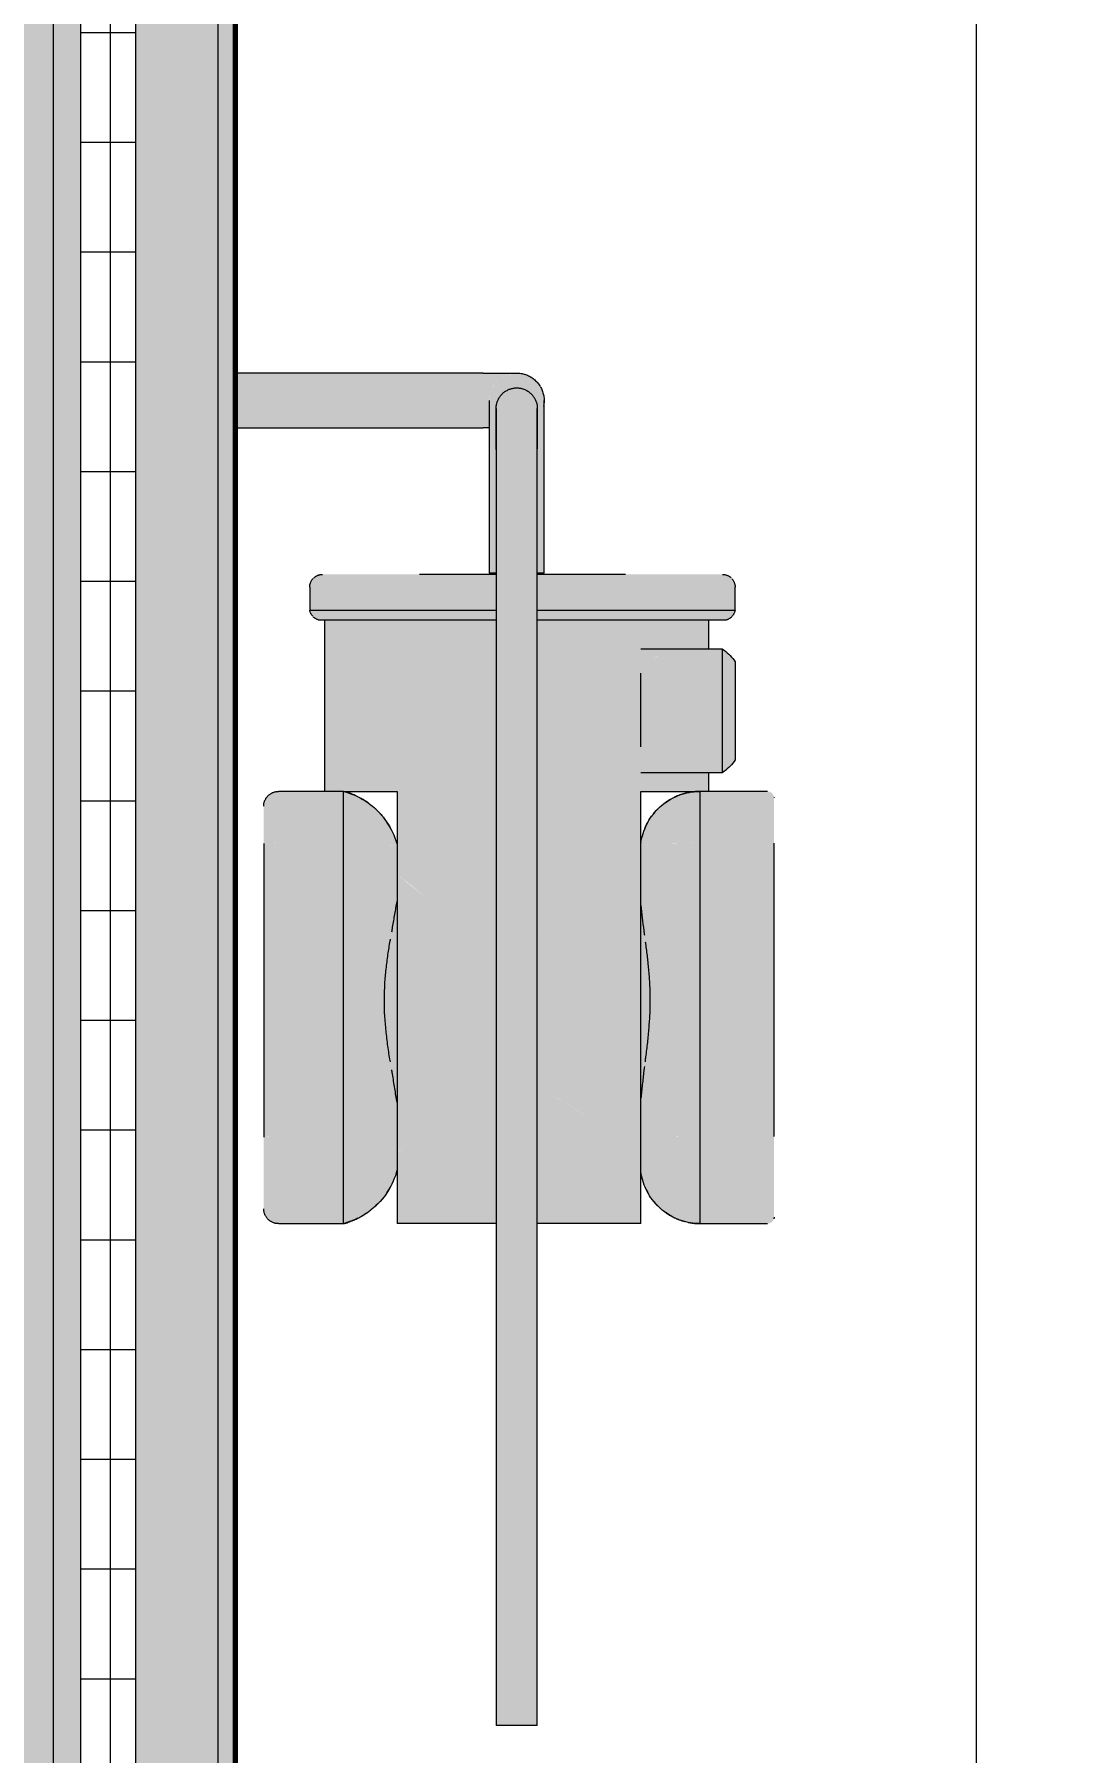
# Model space of a CAD drawing. Header units: inches. Extents: x 22745 to 23305, y -59 to 309.
# Drawn here: x 22794.95 to 22813.61, y 14.36 to 45.67 of the extents above; entities that cross this region are included whole.
import ezdxf

# ---------------------------------------------------------------- set-up
doc = ezdxf.new("R2010")
doc.units = ezdxf.units.IN
doc.header["$MEASUREMENT"] = 0
doc.linetypes.add('Grid Line 1_2_', pattern=[0.875, 0.5, -0.125, 0.125, -0.125])
for name, color, linetype, lineweight in [('A-ANNO-DIMS', 211, 'Continuous', 9), ('A-ANNO-DIMS-16', 211, 'Continuous', 9), ('A-WALL', 113, 'Continuous', 18), ('A-WALL-PATT', 111, 'Continuous', 70), ('L-SITE-WALL', 31, 'Continuous', 18), ('P-SANR-FIXT', 6, 'Continuous', 9), ('S-GRID', 1, 'Continuous', 9)]:
    doc.layers.add(name, color=color, linetype=linetype, lineweight=lineweight)
doc.styles.add('Arial_1', font='arial.ttf', dxfattribs={"height": 1.475299})
doc.dimstyles.new('Linear_-_3_32__Arial', dxfattribs={"dimscale": 12, "dimtxt": 1.5, "dimasz": 0.166667, "dimexe": 0.125, "dimexo": 0.083333, "dimgap": 0.083333, "dimtad": 1, "dimdec": 4, "dimrnd": 0.0625, "dimzin": 1, "dimdsep": 46, "dimlunit": 4, "dimtxsty": 'Arial_1', "dimblk1": 'OBLIQUE', "dimblk2": 'OBLIQUE', "dimsah": 1, "dimcen": 0.09, "dimdle": 0.125, "dimazin": 0, "dimtfac": 1, "dimtdec": 4, "dimtix": 1, "dimtmove": 0, "dimatfit": 3, "dimfxl": 1, "dimtvp": 1, "dimtfill": 1, "dimfrac": 2, "dimtolj": 1, "dimtzin": 0, "dimarcsym": 2})

# ---------------------------------------------------------------- blocks, each defined once
blk = doc.blocks.new('gas_meter-250_cfh_2214 - gas_meter-250_cfh_2214-1353211-Section 7 - Callout 1')
at = {"layer": 'P-SANR-FIXT'}
for points in [[(22803.129, 38.5), (22803.129, 39.5), (22798.615, 39.493), (22798.615, 38.5), (22802.913, 38.5)], [(22803.129, 38.5), (22803.25, 38.5), (22803.253, 38.608), (22803.252, 38.828), (22803.254, 38.878), (22803.248, 38.944), (22803.243, 39.023), (22803.257, 39.129), (22803.308, 39.251), (22803.399, 39.363), (22803.49, 39.433), (22803.611, 39.483), (22803.694, 39.5), (22803.129, 39.5), (22803.129, 38.51)], [(22803.368, 38.25), (22803.367, 38.872), (22803.378, 38.952), (22803.428, 39.059), (22803.49, 39.132), (22803.561, 39.183), (22803.65, 39.218), (22803.74, 39.233), (22803.74, 39.5), (22803.586, 39.472), (22803.479, 39.425), (22803.387, 39.354), (22803.299, 39.231), (22803.257, 39.126), (22803.242, 38.986), (22803.255, 38.849), (22803.248, 38.76), (22803.25, 38.752), (22803.254, 38.554), (22803.247, 38.457), (22803.247, 38.25), (22803.367, 38.25)], [(22804.115, 38.25), (22804.24, 38.25), (22804.224, 38.338), (22804.232, 38.613), (22804.238, 38.684), (22804.232, 38.938), (22804.24, 39), (22804.223, 39.129), (22804.172, 39.251), (22804.08, 39.365), (22803.99, 39.433), (22803.87, 39.483), (22803.74, 39.5), (22803.74, 39.23), (22803.837, 39.217), (22803.943, 39.168), (22804.016, 39.107), (22804.067, 39.038), (22804.105, 38.935), (22804.113, 38.839), (22804.113, 38.796), (22804.113, 38.753), (22804.114, 38.25)], [(22803.416, 37.855), (22803.74, 37.855), (22803.74, 39.23), (22803.643, 39.217), (22803.553, 39.18), (22803.462, 39.103), (22803.409, 39.026), (22803.378, 38.952), (22803.367, 38.853), (22803.365, 37.855), (22803.378, 37.855)], [(22803.928, 37.855), (22804.115, 37.855), (22804.105, 38.935), (22804.103, 38.952), (22804.063, 39.046), (22804.005, 39.12), (22803.92, 39.183), (22803.837, 39.217), (22803.74, 39.23), (22803.74, 37.855), (22803.837, 37.855)], [(22803.365, 35.855), (22803.365, 38.25), (22803.24, 38.25), (22803.24, 35.855), (22803.307, 35.855)], [(22804.173, 35.855), (22804.24, 35.855), (22804.24, 38.25), (22804.113, 38.25), (22804.115, 36.502), (22804.115, 35.855)], [(22803.365, 37.855), (22803.373, 38.021), (22803.365, 38.105), (22803.365, 38.021)], [(22803.74, 14.855), (22803.74, 37.855), (22803.365, 37.855), (22803.365, 14.855), (22803.643, 14.855)], [(22803.74, 14.855), (22804.115, 14.855), (22804.115, 37.855), (22803.74, 37.855), (22803.74, 19.571)], [(22800.853, 35.599), (22801.97, 35.599), (22801.97, 35.831), (22800.202, 35.831), (22800.142, 35.823), (22800.086, 35.8), (22800.038, 35.763), (22800.001, 35.715), (22799.978, 35.659), (22799.97, 35.599), (22800.556, 35.599)], [(22807.134, 35.599), (22807.72, 35.599), (22807.712, 35.659), (22807.689, 35.715), (22807.632, 35.778), (22807.604, 35.8), (22807.545, 35.824), (22807.478, 35.831), (22805.72, 35.831), (22805.72, 35.599), (22807.033, 35.599)], [(22800.556, 35.181), (22801.97, 35.181), (22801.97, 35.599), (22799.97, 35.599), (22799.97, 35.181), (22800.238, 35.181)], [(22807.652, 35.181), (22807.72, 35.181), (22807.72, 35.599), (22805.72, 35.599), (22805.72, 35.181), (22807.452, 35.181)], [(22801.883, 35), (22801.97, 35), (22801.97, 35.181), (22799.97, 35.181), (22799.998, 35.109), (22800.026, 35.069), (22800.073, 35.028), (22800.13, 35), (22801.494, 35)], [(22807.033, 35), (22807.573, 35.007), (22807.617, 35.028), (22807.664, 35.069), (22807.699, 35.121), (22807.72, 35.181), (22805.72, 35.181), (22805.72, 35), (22807.021, 35)], [(22807.033, 33.72), (22807.49, 33.72), (22807.49, 34.47), (22806.607, 34.47), (22806.458, 34.445), (22806.32, 34.37), (22806.269, 34.317), (22806.183, 34.25), (22806.162, 34.223), (22806.036, 34.095), (22806.002, 34.031), (22806.003, 33.72)], [(22807.548, 33.72), (22807.72, 33.72), (22807.72, 34.241), (22807.611, 34.37), (22807.49, 34.47), (22807.49, 33.72), (22807.543, 33.72)], [(22807.033, 32.97), (22807.49, 32.97), (22807.49, 33.72), (22806.002, 33.72), (22806.003, 32.97)], [(22807.49, 32.97), (22807.72, 32.97), (22807.72, 33.72), (22807.49, 33.716), (22807.49, 33.101)], [(22807.49, 32.22), (22807.49, 32.97), (22806.002, 32.97), (22806.003, 32.691), (22806.055, 32.595), (22806.171, 32.44), (22806.322, 32.321), (22806.497, 32.243), (22806.633, 32.22), (22807.033, 32.22)], [(22807.49, 32.22), (22807.629, 32.341), (22807.72, 32.45), (22807.72, 32.97), (22807.49, 32.97), (22807.49, 32.246)], [(22799.132, 30.925), (22799.141, 30.929), (22799.211, 30.937), (22799.403, 30.942), (22799.403, 31.878), (22799.333, 31.869), (22799.268, 31.842), (22799.211, 31.799), (22799.16, 31.723), (22799.138, 31.652), (22799.132, 31.584), (22799.132, 30.928)], [(22800.584, 30.942), (22800.584, 31.878), (22799.403, 31.878), (22799.403, 30.942), (22799.823, 30.942)], [(22801.562, 30.88), (22801.562, 30.9), (22801.453, 31.181), (22801.28, 31.437), (22801.098, 31.619), (22800.853, 31.777), (22800.584, 31.871), (22800.584, 30.942), (22801.098, 30.925), (22801.46, 30.897)], [(22806.002, 30.882), (22806.124, 30.905), (22806.193, 30.913), (22806.58, 30.934), (22807.078, 30.942), (22807.078, 31.878), (22806.796, 31.837), (22806.58, 31.755), (22806.354, 31.596), (22806.188, 31.41), (22806.088, 31.23), (22806.064, 31.175), (22806.012, 30.977), (22806.002, 30.912), (22806.002, 30.898)], [(22808.311, 30.942), (22808.311, 31.878), (22807.078, 31.878), (22807.078, 30.942), (22808.063, 30.942)], [(22808.428, 30.934), (22808.424, 31.791), (22808.4, 31.836), (22808.394, 31.844), (22808.349, 31.871), (22808.341, 31.874), (22808.311, 31.871), (22808.311, 30.942), (22808.424, 30.936)], [(22799.132, 25.578), (22799.141, 25.582), (22799.211, 25.59), (22799.403, 25.595), (22799.403, 30.942), (22799.168, 30.933), (22799.132, 30.925), (22799.132, 25.721)], [(22800.584, 25.595), (22800.584, 30.942), (22799.403, 30.942), (22799.403, 25.595), (22799.823, 25.595)], [(22808.311, 25.595), (22808.311, 30.942), (22807.078, 30.942), (22807.078, 25.595), (22808.063, 25.595)], [(22808.428, 25.588), (22808.424, 30.936), (22808.37, 30.941), (22808.311, 30.942), (22808.311, 25.595), (22808.424, 25.589)], [(22799.403, 24), (22799.403, 25.595), (22799.168, 25.586), (22799.132, 25.578), (22799.133, 24.26), (22799.141, 24.201), (22799.168, 24.136), (22799.222, 24.071), (22799.268, 24.036), (22799.333, 24.009)], [(22799.403, 24), (22800.584, 24), (22800.584, 25.595), (22799.403, 25.595), (22799.403, 24.041)], [(22800.584, 24), (22800.874, 24.115), (22801.098, 24.259), (22801.32, 24.491), (22801.46, 24.707), (22801.562, 24.992), (22801.562, 25.533), (22801.46, 25.55), (22801.098, 25.579), (22800.584, 25.595), (22800.584, 24.041)], [(22807.078, 24), (22807.078, 25.595), (22806.518, 25.585), (22806.193, 25.566), (22806.069, 25.551), (22806.002, 25.536), (22806.003, 24.933), (22806.069, 24.687), (22806.193, 24.46), (22806.366, 24.269), (22806.58, 24.123), (22806.822, 24.032), (22807.033, 24.006)], [(22808.063, 24), (22808.311, 24), (22808.311, 25.595), (22807.078, 25.595), (22807.078, 24)], [(22808.311, 24), (22808.352, 24.009), (22808.37, 24.016), (22808.394, 24.034), (22808.413, 24.059), (22808.424, 24.087), (22808.428, 24.266), (22808.424, 25.589), (22808.37, 25.594), (22808.311, 25.595), (22808.311, 24.041)]]:
    blk.add_hatch(color=256, dxfattribs=at).paths.add_polyline_path(points, flags=0)
h = blk.add_hatch(color=256, dxfattribs=at)
h.paths.add_polyline_path([(22804.113, 38.313), (22804.112, 38.364), (22804.112, 38.322)], flags=0)
h.paths.add_polyline_path([(22804.112, 38.759), (22804.11, 38.816), (22804.11, 38.766)], flags=0)
h = blk.add_hatch(color=256, dxfattribs=at)
h.paths.add_polyline_path([(22801.97, 35.599), (22803.365, 35.599), (22803.365, 35.831), (22801.97, 35.831), (22801.97, 35.659)], flags=0)
h.paths.add_polyline_path([(22804.115, 35.599), (22805.72, 35.599), (22805.72, 35.831), (22804.115, 35.828), (22804.115, 35.633)], flags=0)
h = blk.add_hatch(color=256, dxfattribs=at)
h.paths.add_polyline_path([(22803.365, 35.181), (22803.365, 35.599), (22801.97, 35.599), (22801.97, 35.181)], flags=0)
h.paths.add_polyline_path([(22804.115, 35.181), (22805.72, 35.181), (22805.72, 35.599), (22804.115, 35.599), (22804.115, 35.561)], flags=0)
h = blk.add_hatch(color=256, dxfattribs=at)
h.paths.add_polyline_path([(22804.115, 35), (22805.72, 35), (22805.72, 35.181), (22804.115, 35.181), (22804.115, 35.016)], flags=0)
h.paths.add_polyline_path([(22803.365, 35), (22803.365, 35.181), (22801.97, 35.181), (22801.97, 35)], flags=0)
h = blk.add_hatch(color=256, dxfattribs=at)
h.paths.add_polyline_path([(22802.962, 24), (22803.365, 24), (22803.365, 26.42), (22803.128, 26.345), (22802.936, 26.274), (22802.894, 26.232), (22802.484, 25.957), (22802.329, 25.886), (22802.185, 25.809), (22801.853, 25.533), (22801.562, 25.29), (22801.562, 24), (22802.224, 24)], flags=0)
h.paths.add_polyline_path([(22800.584, 24), (22800.771, 24.063), (22800.771, 24.07), (22800.692, 24.041)], flags=0)
h.paths.add_polyline_path([(22800.906, 24.135), (22800.998, 24.188), (22800.986, 24.187), (22800.945, 24.161)], flags=0)
h.paths.add_polyline_path([(22801.154, 24.315), (22801.213, 24.363), (22801.213, 24.374), (22801.181, 24.342)], flags=0)
h.paths.add_polyline_path([(22801.371, 24.57), (22801.419, 24.632), (22801.419, 24.644), (22801.373, 24.572)], flags=0)
h.paths.add_polyline_path([(22803.365, 29.271), (22803.365, 35), (22800.24, 35), (22800.24, 31.878), (22801.562, 31.878), (22801.562, 30.37), (22802.098, 29.938), (22802.259, 29.859), (22802.537, 29.638), (22802.9, 29.395), (22803.336, 29.278)], flags=0)
h.paths.add_polyline_path([(22801.433, 31.213), (22801.405, 31.264), (22801.42, 31.234), (22801.431, 31.216)], flags=0)
h.paths.add_polyline_path([(22801.249, 31.469), (22801.206, 31.521), (22801.206, 31.512), (22801.225, 31.492)], flags=0)
h.paths.add_polyline_path([(22801.039, 31.657), (22800.981, 31.704), (22800.906, 31.743), (22801.022, 31.668)], flags=0)
h.paths.add_polyline_path([(22800.817, 31.791), (22800.771, 31.815), (22800.771, 31.808)], flags=0)
h = blk.add_hatch(color=256, dxfattribs=at)
h.paths.add_polyline_path([(22804.553, 24), (22806.002, 24), (22806.002, 25.206), (22805.348, 25.775), (22805.207, 25.851), (22804.974, 25.963), (22804.572, 26.251), (22804.535, 26.26), (22804.382, 26.319), (22804.115, 26.41), (22804.115, 24)], flags=0)
h.paths.add_polyline_path([(22807.078, 24), (22806.894, 24.02), (22806.939, 24.01), (22807.033, 24.003)], flags=0)
h.paths.add_polyline_path([(22806.152, 24.536), (22806.111, 24.606), (22806.124, 24.572), (22806.14, 24.552)], flags=0)
h.paths.add_polyline_path([(22807.078, 31.878), (22806.959, 31.871), (22806.896, 31.856), (22807.033, 31.873)], flags=0)
h.paths.add_polyline_path([(22804.115, 29.273), (22804.163, 29.284), (22804.599, 29.399), (22804.973, 29.674), (22805.144, 29.812), (22805.413, 29.948), (22805.678, 30.171), (22806.002, 30.459), (22806.003, 31.878), (22807.235, 31.878), (22807.236, 32.22), (22806.615, 32.22), (22806.464, 32.256), (22806.429, 32.275), (22806.322, 32.321), (22806.171, 32.44), (22806.052, 32.604), (22806.002, 32.693), (22806.003, 34.033), (22806.036, 34.095), (22806.219, 34.279), (22806.282, 34.331), (22806.32, 34.37), (22806.458, 34.445), (22806.607, 34.47), (22807.239, 34.47), (22807.24, 35), (22804.115, 35), (22804.115, 29.32)], flags=0)
h.paths.add_polyline_path([(22806.233, 31.463), (22806.274, 31.516), (22806.253, 31.493)], flags=0)
h.paths.add_polyline_path([(22806.411, 31.64), (22806.469, 31.687), (22806.446, 31.671)], flags=0)
h = blk.add_hatch(color=256, dxfattribs=at)
h.paths.add_polyline_path([(22806.162, 27.832), (22806.168, 27.834), (22806.166, 28.352), (22806.117, 28.909), (22806.095, 29.029), (22806.117, 28.856), (22806.16, 28.35), (22806.161, 28.075)], flags=0)
h.paths.add_polyline_path([(22806.002, 27.832), (22806.002, 30.46), (22805.49, 30.014), (22805.413, 29.948), (22805.144, 29.812), (22804.961, 29.666), (22804.599, 29.399), (22804.115, 29.271), (22804.115, 27.832)], flags=0)
h.paths.add_polyline_path([(22801.883, 27.832), (22803.365, 27.832), (22803.365, 29.271), (22803.336, 29.278), (22802.889, 29.402), (22802.537, 29.638), (22802.259, 29.859), (22802.098, 29.938), (22801.807, 30.163), (22801.562, 30.37), (22801.562, 27.832)], flags=0)
h.paths.add_polyline_path([(22801.335, 27.832), (22801.339, 28.373), (22801.398, 28.916), (22801.411, 29.024), (22801.381, 28.851), (22801.333, 28.318), (22801.33, 27.832)], flags=0)
h.paths.add_polyline_path([(22806.066, 29.256), (22806.041, 29.481), (22806.054, 29.341)], flags=0)
h.paths.add_polyline_path([(22801.453, 31.182), (22801.434, 31.216), (22801.446, 31.193)], flags=0)
h.paths.add_polyline_path([(22806.273, 31.515), (22806.342, 31.582), (22806.336, 31.582), (22806.274, 31.516)], flags=0)
h.paths.add_polyline_path([(22801.205, 31.522), (22801.142, 31.582), (22801.142, 31.575), (22801.187, 31.537)], flags=0)
h = blk.add_hatch(color=256, dxfattribs=at)
h.paths.add_polyline_path([(22801.562, 25.533), (22801.562, 26.208), (22801.464, 26.806), (22801.465, 29.314), (22801.487, 29.462), (22801.562, 29.87), (22801.562, 30.88), (22801.368, 30.906), (22801.098, 30.925), (22800.584, 30.942), (22800.584, 25.595), (22801.098, 25.579), (22801.46, 25.55)], flags=0)
h.paths.add_polyline_path([(22801.443, 26.933), (22801.392, 27.209), (22801.38, 27.276), (22801.33, 27.832), (22801.339, 28.43), (22801.395, 28.945), (22801.443, 29.183), (22801.444, 26.951)], flags=0)
h = blk.add_hatch(color=256, dxfattribs=at)
h.paths.add_polyline_path([(22806.002, 25.536), (22806.069, 25.551), (22806.193, 25.566), (22806.58, 25.587), (22807.078, 25.595), (22807.078, 30.942), (22806.518, 30.931), (22806.193, 30.913), (22806.041, 30.892), (22806.002, 30.882), (22806.003, 29.791), (22806.066, 29.244), (22806.06, 26.784), (22806.002, 26.286), (22806.002, 25.551)], flags=0)
h.paths.add_polyline_path([(22806.082, 26.988), (22806.082, 29.131), (22806.119, 28.901), (22806.13, 28.803), (22806.166, 28.318), (22806.161, 27.741), (22806.121, 27.244), (22806.088, 27.032)], flags=0)
h = blk.add_hatch(color=256, dxfattribs=at)
h.paths.add_polyline_path([(22801.562, 26.208), (22801.562, 29.87), (22801.465, 29.314), (22801.464, 26.802), (22801.549, 26.286)], flags=0)
h.paths.add_polyline_path([(22801.444, 26.951), (22801.444, 28.796), (22801.443, 29.183), (22801.384, 28.796), (22801.339, 28.373), (22801.335, 27.832), (22801.389, 27.272), (22801.441, 26.951)], flags=0)
h = blk.add_hatch(color=256, dxfattribs=at)
h.paths.add_polyline_path([(22806.002, 26.286), (22806.066, 26.862), (22806.066, 29.256), (22806.002, 29.798), (22806.002, 26.951)], flags=0)
h.paths.add_polyline_path([(22806.082, 26.988), (22806.121, 27.301), (22806.162, 27.832), (22806.16, 28.35), (22806.117, 28.856), (22806.082, 29.131), (22806.08, 27.605)], flags=0)
h = blk.add_hatch(color=256, dxfattribs=at)
h.paths.add_polyline_path([(22806.517, 24.164), (22806.394, 24.25), (22806.444, 24.21), (22806.504, 24.172)], flags=0)
h.paths.add_polyline_path([(22806.296, 24.344), (22806.252, 24.395), (22806.288, 24.352)], flags=0)
h.paths.add_polyline_path([(22806.112, 24.602), (22806.093, 24.643), (22806.109, 24.606)], flags=0)
h.paths.add_polyline_path([(22806.002, 25.206), (22806.002, 27.832), (22804.115, 27.832), (22804.115, 26.41), (22804.572, 26.251), (22804.986, 25.957), (22805.335, 25.782), (22805.354, 25.77), (22805.62, 25.536), (22805.936, 25.263)], flags=0)
h.paths.add_polyline_path([(22801.562, 25.295), (22802.224, 25.83), (22802.329, 25.886), (22802.484, 25.957), (22802.894, 26.232), (22802.936, 26.274), (22803.128, 26.345), (22803.365, 26.42), (22803.365, 27.832), (22801.562, 27.832), (22801.562, 25.295)], flags=0)
h.paths.add_polyline_path([(22801.44, 26.951), (22801.441, 26.951), (22801.382, 27.347), (22801.355, 27.551), (22801.389, 27.226), (22801.434, 26.983)], flags=0)
h.paths.add_polyline_path([(22806.082, 26.988), (22806.132, 27.347), (22806.141, 27.567), (22806.121, 27.301), (22806.088, 27.042)], flags=0)
for p, q in [((22803.129, 39.5), (22798.615, 39.5)), ((22798.615, 38.5), (22803.129, 38.5)), ((22803.24, 38.25), (22803.24, 35.855)), ((22804.24, 35.855), (22804.24, 38.25)), ((22803.365, 38.105), (22803.365, 37.855)), ((22803.365, 37.855), (22803.365, 14.855)), ((22804.115, 14.855), (22804.115, 37.855)), ((22803.365, 35.831), (22801.97, 35.831)), ((22803.363, 35.855), (22803.24, 35.855)), ((22805.72, 35.831), (22804.114, 35.831)), ((22804.24, 35.855), (22804.118, 35.855)), ((22799.97, 35.599), (22799.97, 35.181)), ((22807.72, 35.181), (22807.72, 35.599)), ((22799.97, 35.181), (22801.97, 35.181)), ((22801.97, 35.181), (22803.365, 35.181)), ((22804.115, 35.181), (22805.72, 35.181)), ((22805.72, 35.181), (22807.72, 35.181)), ((22801.97, 35), (22800.13, 35)), ((22800.24, 35), (22800.24, 31.878)), ((22803.365, 35), (22801.97, 35)), ((22805.72, 35), (22804.115, 35)), ((22807.56, 35), (22805.72, 35)), ((22807.24, 34.47), (22807.24, 35)), ((22807.49, 34.47), (22806.002, 34.47)), ((22807.49, 33.72), (22807.49, 34.47)), ((22807.72, 34.241), (22807.72, 33.72)), ((22806.002, 33.72), (22806.002, 34.033)), ((22806.002, 32.97), (22806.002, 33.72)), ((22807.49, 32.97), (22807.49, 33.72)), ((22807.72, 33.72), (22807.72, 32.97)), ((22806.002, 32.691), (22806.002, 32.97)), ((22807.49, 32.22), (22807.49, 32.97)), ((22807.72, 32.97), (22807.72, 32.45)), ((22806.002, 32.22), (22807.49, 32.22)), ((22807.24, 31.878), (22807.24, 32.22)), ((22800.584, 31.878), (22799.403, 31.878)), ((22800.584, 30.942), (22800.584, 31.878)), ((22800.584, 31.878), (22801.562, 31.878)), ((22801.562, 31.878), (22801.562, 30.901)), ((22806.002, 30.942), (22806.002, 31.878)), ((22806.002, 31.878), (22807.078, 31.878)), ((22808.311, 31.878), (22807.078, 31.878)), ((22807.078, 31.878), (22807.078, 30.942)), ((22808.428, 31.767), (22808.428, 31.762)), ((22799.132, 30.925), (22799.132, 25.578)), ((22800.584, 25.595), (22800.584, 30.942)), ((22801.562, 30.9), (22801.562, 30.88)), ((22801.562, 30.88), (22801.562, 29.87)), ((22806.002, 30.882), (22806.002, 30.94)), ((22806.002, 29.798), (22806.002, 30.882)), ((22807.078, 30.942), (22807.078, 25.595)), ((22808.428, 25.588), (22808.428, 30.934)), ((22801.562, 29.87), (22801.562, 27.832)), ((22806.002, 27.832), (22806.002, 29.798)), ((22801.562, 27.832), (22801.562, 26.208)), ((22806.002, 26.286), (22806.002, 27.832)), ((22801.562, 26.208), (22801.562, 25.533)), ((22806.002, 25.536), (22806.002, 26.286)), ((22800.584, 24), (22800.584, 25.595)), ((22801.562, 25.533), (22801.562, 24.978)), ((22806.002, 24.937), (22806.002, 25.536)), ((22807.078, 25.595), (22807.078, 24)), ((22801.562, 24.978), (22801.562, 24)), ((22806.002, 24), (22806.002, 24.937)), ((22806.588, 24.12), (22806.574, 24.127)), ((22799.403, 24), (22800.584, 24)), ((22800.802, 24.082), (22800.814, 24.082)), ((22803.363, 24), (22801.562, 24)), ((22806.002, 24), (22804.118, 24)), ((22806.668, 24.082), (22806.689, 24.082)), ((22807.078, 24), (22808.311, 24)), ((22803.74, 14.855), (22803.365, 14.855)), ((22804.115, 14.855), (22803.74, 14.855))]:
    blk.add_line(p, q, dxfattribs=at)
at = {"layer": 'P-SANR-FIXT', "flags": 128}
for points in [[(22803.129, 39.5), (22803.154, 39.5), (22803.178, 39.5), (22803.202, 39.5), (22803.227, 39.5), (22803.251, 39.5), (22803.275, 39.5), (22803.298, 39.5), (22803.322, 39.5), (22803.345, 39.5), (22803.367, 39.5), (22803.39, 39.5), (22803.411, 39.5), (22803.433, 39.5), (22803.454, 39.5), (22803.474, 39.5), (22803.494, 39.5), (22803.514, 39.5), (22803.532, 39.5), (22803.55, 39.5), (22803.568, 39.5), (22803.584, 39.5), (22803.6, 39.5), (22803.615, 39.5), (22803.63, 39.5), (22803.643, 39.5), (22803.656, 39.5), (22803.668, 39.5), (22803.679, 39.5), (22803.689, 39.5), (22803.699, 39.5), (22803.707, 39.5), (22803.715, 39.5), (22803.721, 39.5), (22803.727, 39.5), (22803.731, 39.5), (22803.735, 39.5), (22803.738, 39.5), (22803.74, 39.5), (22803.74, 39.5), (22803.74, 39.5)], [(22803.74, 39.5), (22803.76, 39.5), (22803.78, 39.498), (22803.8, 39.496), (22803.82, 39.494), (22803.84, 39.49), (22803.859, 39.486), (22803.878, 39.481), (22803.898, 39.475), (22803.916, 39.468), (22803.935, 39.461), (22803.953, 39.452), (22803.971, 39.443), (22803.989, 39.434), (22804.006, 39.424), (22804.023, 39.413), (22804.039, 39.401), (22804.055, 39.389), (22804.07, 39.376), (22804.085, 39.362), (22804.099, 39.348), (22804.113, 39.334), (22804.126, 39.319), (22804.138, 39.303), (22804.15, 39.287), (22804.161, 39.27), (22804.172, 39.253)], [(22803.365, 38.855), (22803.366, 38.87), (22803.367, 38.885), (22803.368, 38.9), (22803.37, 38.915), (22803.373, 38.93), (22803.376, 38.944), (22803.38, 38.959), (22803.384, 38.973), (22803.389, 38.987), (22803.395, 39.001), (22803.401, 39.015), (22803.408, 39.028), (22803.415, 39.042), (22803.423, 39.054), (22803.431, 39.067), (22803.44, 39.079), (22803.449, 39.091), (22803.458, 39.103), (22803.468, 39.114), (22803.479, 39.124), (22803.49, 39.134), (22803.501, 39.144), (22803.513, 39.154), (22803.525, 39.162), (22803.538, 39.171), (22803.55, 39.179), (22803.564, 39.186), (22803.577, 39.193), (22803.591, 39.199), (22803.604, 39.205), (22803.619, 39.21), (22803.633, 39.215), (22803.647, 39.219), (22803.662, 39.222), (22803.677, 39.225), (22803.691, 39.227), (22803.706, 39.229), (22803.721, 39.23), (22803.736, 39.23)], [(22803.74, 39.23), (22803.755, 39.23), (22803.77, 39.229), (22803.785, 39.228), (22803.8, 39.225), (22803.815, 39.223), (22803.829, 39.22), (22803.844, 39.216), (22803.858, 39.211), (22803.872, 39.206), (22803.886, 39.201), (22803.9, 39.195), (22803.913, 39.188), (22803.927, 39.181), (22803.94, 39.173), (22803.952, 39.165), (22803.964, 39.156), (22803.976, 39.147), (22803.988, 39.137), (22803.999, 39.127), (22804.009, 39.117), (22804.02, 39.106), (22804.029, 39.094), (22804.039, 39.082), (22804.048, 39.07), (22804.056, 39.058), (22804.064, 39.045), (22804.071, 39.032), (22804.078, 39.019), (22804.084, 39.005), (22804.09, 38.991), (22804.095, 38.977), (22804.1, 38.963), (22804.104, 38.948), (22804.107, 38.934), (22804.11, 38.919), (22804.112, 38.904), (22804.114, 38.889), (22804.115, 38.874), (22804.115, 38.859)], [(22804.172, 39.251), (22804.181, 39.236), (22804.19, 39.218), (22804.199, 39.2), (22804.206, 39.181), (22804.213, 39.162), (22804.219, 39.143), (22804.225, 39.124), (22804.229, 39.105), (22804.233, 39.085), (22804.236, 39.065), (22804.238, 39.045), (22804.24, 39.025), (22804.24, 39.005), (22804.24, 38.985), (22804.239, 38.965), (22804.237, 38.946), (22804.235, 38.926), (22804.231, 38.906), (22804.229, 38.896)], [(22803.24, 39), (22803.24, 38.999), (22803.24, 38.998), (22803.24, 38.995), (22803.24, 38.99), (22803.24, 38.985), (22803.24, 38.979), (22803.24, 38.971), (22803.24, 38.962), (22803.24, 38.952), (22803.24, 38.941), (22803.24, 38.929), (22803.24, 38.915), (22803.24, 38.901), (22803.24, 38.885), (22803.24, 38.869), (22803.24, 38.852), (22803.24, 38.833), (22803.24, 38.814), (22803.24, 38.794), (22803.24, 38.773), (22803.24, 38.751), (22803.24, 38.728), (22803.24, 38.704), (22803.24, 38.68), (22803.24, 38.655), (22803.24, 38.63), (22803.24, 38.603), (22803.24, 38.577), (22803.24, 38.55), (22803.24, 38.522), (22803.24, 38.494), (22803.24, 38.465), (22803.24, 38.436), (22803.24, 38.407), (22803.24, 38.377), (22803.24, 38.348), (22803.24, 38.318), (22803.24, 38.288), (22803.24, 38.258), (22803.24, 38.25)], [(22803.365, 38.105), (22803.365, 38.135), (22803.365, 38.165), (22803.365, 38.195), (22803.365, 38.225), (22803.365, 38.254), (22803.365, 38.284), (22803.365, 38.313), (22803.365, 38.341), (22803.365, 38.369), (22803.365, 38.397), (22803.365, 38.425), (22803.365, 38.452), (22803.365, 38.478), (22803.365, 38.504), (22803.365, 38.529), (22803.365, 38.553), (22803.365, 38.577), (22803.365, 38.6), (22803.365, 38.622), (22803.365, 38.643), (22803.365, 38.664), (22803.365, 38.683), (22803.365, 38.702), (22803.365, 38.72), (22803.365, 38.736), (22803.365, 38.752), (22803.365, 38.767), (22803.365, 38.78), (22803.365, 38.793), (22803.365, 38.804), (22803.365, 38.815), (22803.365, 38.824), (22803.365, 38.832), (22803.365, 38.839), (22803.365, 38.844), (22803.365, 38.849), (22803.365, 38.852), (22803.365, 38.854), (22803.365, 38.855), (22803.365, 38.855)], [(22803.365, 38.855), (22803.365, 38.854), (22803.365, 38.852), (22803.365, 38.848), (22803.365, 38.842), (22803.365, 38.835), (22803.365, 38.827), (22803.365, 38.816), (22803.365, 38.804), (22803.365, 38.791), (22803.365, 38.776), (22803.365, 38.76), (22803.365, 38.742), (22803.365, 38.723), (22803.365, 38.703), (22803.365, 38.681), (22803.365, 38.657), (22803.365, 38.633), (22803.365, 38.607), (22803.365, 38.58), (22803.365, 38.552), (22803.365, 38.523), (22803.365, 38.492), (22803.365, 38.461), (22803.365, 38.429), (22803.365, 38.396), (22803.365, 38.361), (22803.365, 38.327), (22803.365, 38.291), (22803.365, 38.255), (22803.365, 38.218), (22803.365, 38.18), (22803.365, 38.142), (22803.365, 38.103), (22803.365, 38.064), (22803.365, 38.025), (22803.365, 37.986), (22803.365, 37.946), (22803.365, 37.906), (22803.365, 37.866), (22803.365, 37.855)], [(22804.115, 38.855), (22804.115, 38.855), (22804.115, 38.853), (22804.115, 38.85), (22804.115, 38.846), (22804.115, 38.84), (22804.115, 38.834), (22804.115, 38.826), (22804.115, 38.817), (22804.115, 38.807), (22804.115, 38.796), (22804.115, 38.784), (22804.115, 38.77), (22804.115, 38.756), (22804.115, 38.741), (22804.115, 38.724), (22804.115, 38.707), (22804.115, 38.688), (22804.115, 38.669), (22804.115, 38.649), (22804.115, 38.628), (22804.115, 38.606), (22804.115, 38.583), (22804.115, 38.56), (22804.115, 38.535), (22804.115, 38.51), (22804.115, 38.485), (22804.115, 38.459), (22804.115, 38.432), (22804.115, 38.405), (22804.115, 38.377), (22804.115, 38.349), (22804.115, 38.32), (22804.115, 38.291), (22804.115, 38.262), (22804.115, 38.233), (22804.115, 38.203), (22804.115, 38.173), (22804.115, 38.143), (22804.115, 38.118)], [(22804.115, 37.855), (22804.115, 37.895), (22804.115, 37.935), (22804.115, 37.975), (22804.115, 38.015), (22804.115, 38.054), (22804.115, 38.093), (22804.115, 38.132), (22804.115, 38.17), (22804.115, 38.208), (22804.115, 38.245), (22804.115, 38.281), (22804.115, 38.317), (22804.115, 38.352), (22804.115, 38.386), (22804.115, 38.42), (22804.115, 38.452), (22804.115, 38.484), (22804.115, 38.515), (22804.115, 38.544), (22804.115, 38.573), (22804.115, 38.6), (22804.115, 38.626), (22804.115, 38.651), (22804.115, 38.674), (22804.115, 38.697), (22804.115, 38.718), (22804.115, 38.737), (22804.115, 38.755), (22804.115, 38.772), (22804.115, 38.787), (22804.115, 38.801), (22804.115, 38.813), (22804.115, 38.824), (22804.115, 38.833), (22804.115, 38.841), (22804.115, 38.847), (22804.115, 38.851), (22804.115, 38.854), (22804.115, 38.855), (22804.115, 38.855)], [(22804.24, 38.25), (22804.24, 38.28), (22804.24, 38.31), (22804.24, 38.34), (22804.24, 38.369), (22804.24, 38.399), (22804.24, 38.428), (22804.24, 38.457), (22804.24, 38.486), (22804.24, 38.514), (22804.24, 38.542), (22804.24, 38.569), (22804.24, 38.596), (22804.24, 38.623), (22804.24, 38.648), (22804.24, 38.673), (22804.24, 38.698), (22804.24, 38.722), (22804.24, 38.745), (22804.24, 38.767), (22804.24, 38.788), (22804.24, 38.808), (22804.24, 38.828), (22804.24, 38.847), (22804.24, 38.864), (22804.24, 38.881), (22804.24, 38.897), (22804.24, 38.911), (22804.24, 38.925), (22804.24, 38.938), (22804.24, 38.949), (22804.24, 38.959), (22804.24, 38.969), (22804.24, 38.977), (22804.24, 38.983), (22804.24, 38.989), (22804.24, 38.994), (22804.24, 38.997), (22804.24, 38.999), (22804.24, 39), (22804.24, 39)], [(22803.25, 38.5), (22803.233, 38.5), (22803.209, 38.5), (22803.185, 38.5), (22803.16, 38.5), (22803.136, 38.5), (22803.129, 38.5)], [(22799.97, 35.599), (22799.97, 35.608), (22799.971, 35.617), (22799.972, 35.627), (22799.973, 35.636), (22799.974, 35.645), (22799.976, 35.654), (22799.979, 35.663), (22799.982, 35.672), (22799.985, 35.681), (22799.988, 35.689), (22799.992, 35.698), (22799.996, 35.706), (22800.001, 35.714), (22800.005, 35.722), (22800.01, 35.73), (22800.016, 35.738), (22800.022, 35.745), (22800.028, 35.752), (22800.034, 35.759)], [(22800.047, 35.772), (22800.054, 35.778), (22800.062, 35.784), (22800.069, 35.789), (22800.077, 35.794), (22800.085, 35.799), (22800.093, 35.804), (22800.101, 35.808), (22800.11, 35.812), (22800.118, 35.816), (22800.127, 35.819), (22800.136, 35.822), (22800.145, 35.824), (22800.154, 35.826), (22800.163, 35.828), (22800.172, 35.829), (22800.181, 35.83), (22800.191, 35.831), (22800.2, 35.831), (22800.202, 35.831)], [(22807.487, 35.831), (22807.497, 35.831), (22807.506, 35.831), (22807.515, 35.83), (22807.524, 35.828), (22807.533, 35.827), (22807.543, 35.825), (22807.552, 35.822), (22807.56, 35.82), (22807.569, 35.816), (22807.578, 35.813), (22807.586, 35.809), (22807.595, 35.805), (22807.603, 35.801), (22807.611, 35.796), (22807.619, 35.791), (22807.626, 35.785), (22807.633, 35.78), (22807.641, 35.774), (22807.647, 35.767)], [(22807.66, 35.754), (22807.667, 35.747), (22807.672, 35.74), (22807.678, 35.732), (22807.683, 35.724), (22807.688, 35.716), (22807.692, 35.708), (22807.697, 35.7), (22807.7, 35.692), (22807.704, 35.683), (22807.707, 35.674), (22807.71, 35.665), (22807.713, 35.656), (22807.715, 35.647), (22807.716, 35.638), (22807.718, 35.629), (22807.719, 35.62), (22807.72, 35.611), (22807.72, 35.601)], [(22800.026, 35.068), (22800.02, 35.076), (22800.014, 35.083), (22800.008, 35.091), (22800.003, 35.099), (22799.998, 35.107), (22799.993, 35.116), (22799.989, 35.124), (22799.985, 35.133), (22799.981, 35.142), (22799.978, 35.151), (22799.975, 35.16), (22799.972, 35.17), (22799.97, 35.179)], [(22807.72, 35.181), (22807.718, 35.171), (22807.715, 35.162), (22807.712, 35.153), (22807.709, 35.144), (22807.706, 35.135), (22807.702, 35.126), (22807.697, 35.117), (22807.693, 35.109), (22807.688, 35.101), (22807.682, 35.092), (22807.677, 35.085), (22807.671, 35.077), (22807.665, 35.07)], [(22800.13, 35), (22800.121, 35.003), (22800.112, 35.007), (22800.103, 35.011), (22800.094, 35.015), (22800.086, 35.02), (22800.078, 35.025), (22800.07, 35.03), (22800.062, 35.036), (22800.054, 35.042), (22800.047, 35.048), (22800.04, 35.054), (22800.033, 35.061)], [(22807.658, 35.062), (22807.651, 35.056), (22807.644, 35.049), (22807.637, 35.043), (22807.629, 35.037), (22807.622, 35.031), (22807.614, 35.026), (22807.605, 35.021), (22807.597, 35.016), (22807.588, 35.012), (22807.58, 35.008), (22807.571, 35.004), (22807.562, 35.001)], [(22807.49, 34.47), (22807.52, 34.449), (22807.548, 34.427), (22807.576, 34.403), (22807.602, 34.378), (22807.628, 34.353), (22807.653, 34.326), (22807.676, 34.299), (22807.699, 34.27), (22807.72, 34.241)], [(22807.72, 32.45), (22807.699, 32.42), (22807.676, 32.392), (22807.653, 32.364), (22807.628, 32.337), (22807.603, 32.312), (22807.576, 32.287), (22807.548, 32.264), (22807.52, 32.241), (22807.49, 32.22)], [(22799.132, 31.607), (22799.132, 31.618), (22799.133, 31.629), (22799.134, 31.64), (22799.135, 31.65), (22799.137, 31.661), (22799.14, 31.672), (22799.142, 31.682), (22799.146, 31.692), (22799.149, 31.703), (22799.153, 31.713), (22799.158, 31.723), (22799.163, 31.732), (22799.168, 31.742), (22799.173, 31.751), (22799.179, 31.76), (22799.186, 31.769), (22799.192, 31.778), (22799.199, 31.786), (22799.207, 31.794), (22799.214, 31.802), (22799.222, 31.809), (22799.23, 31.816), (22799.239, 31.823), (22799.248, 31.829), (22799.257, 31.835), (22799.266, 31.841), (22799.275, 31.846), (22799.285, 31.851), (22799.295, 31.856), (22799.305, 31.86), (22799.315, 31.864), (22799.326, 31.867), (22799.336, 31.87)], [(22799.341, 31.871), (22799.347, 31.872), (22799.357, 31.875), (22799.368, 31.876), (22799.379, 31.877), (22799.39, 31.878), (22799.4, 31.878)], [(22800.584, 31.878), (22800.637, 31.864), (22800.689, 31.847), (22800.74, 31.828), (22800.79, 31.807), (22800.84, 31.784), (22800.888, 31.759), (22800.936, 31.732), (22800.982, 31.703), (22801.027, 31.673), (22801.071, 31.64), (22801.114, 31.606), (22801.142, 31.582)], [(22806.342, 31.587), (22806.374, 31.617), (22806.408, 31.644), (22806.443, 31.671), (22806.479, 31.696), (22806.516, 31.719), (22806.554, 31.741), (22806.592, 31.761), (22806.632, 31.78), (22806.672, 31.798), (22806.713, 31.813), (22806.754, 31.827), (22806.796, 31.84), (22806.839, 31.85), (22806.882, 31.859), (22806.925, 31.867), (22806.968, 31.872), (22807.012, 31.876), (22807.055, 31.878), (22807.078, 31.878)], [(22801.223, 31.504), (22801.233, 31.494), (22801.27, 31.454), (22801.283, 31.439)], [(22801.305, 31.412), (22801.338, 31.368), (22801.37, 31.324), (22801.4, 31.278), (22801.428, 31.231), (22801.454, 31.183), (22801.478, 31.134), (22801.5, 31.084), (22801.52, 31.033), (22801.538, 30.982), (22801.554, 30.93), (22801.562, 30.901)], [(22806.003, 30.947), (22806.009, 30.985), (22806.018, 31.028), (22806.029, 31.07), (22806.041, 31.112), (22806.055, 31.154), (22806.071, 31.195), (22806.088, 31.235), (22806.107, 31.274), (22806.127, 31.313), (22806.149, 31.351), (22806.172, 31.388), (22806.197, 31.424), (22806.223, 31.459), (22806.251, 31.493), (22806.28, 31.526), (22806.294, 31.54)], [(22801.562, 24.978), (22801.547, 24.925), (22801.53, 24.873), (22801.511, 24.822), (22801.49, 24.772), (22801.467, 24.722), (22801.442, 24.673), (22801.415, 24.626), (22801.386, 24.579), (22801.356, 24.534), (22801.324, 24.49), (22801.289, 24.448), (22801.254, 24.406), (22801.216, 24.367), (22801.177, 24.328), (22801.137, 24.292), (22801.095, 24.257), (22801.065, 24.234)], [(22806.567, 24.131), (22806.536, 24.148), (22806.498, 24.17), (22806.462, 24.195), (22806.426, 24.22), (22806.392, 24.247), (22806.359, 24.276), (22806.326, 24.305), (22806.296, 24.336), (22806.266, 24.368), (22806.238, 24.402), (22806.211, 24.436), (22806.185, 24.472), (22806.161, 24.508), (22806.138, 24.546), (22806.117, 24.584), (22806.097, 24.623), (22806.079, 24.663), (22806.063, 24.703), (22806.048, 24.745), (22806.035, 24.786), (22806.024, 24.829), (22806.014, 24.871), (22806.006, 24.914), (22806.002, 24.937)], [(22799.403, 24), (22799.392, 24), (22799.382, 24.001), (22799.371, 24.002), (22799.36, 24.003), (22799.349, 24.005), (22799.339, 24.008), (22799.328, 24.011), (22799.318, 24.014), (22799.308, 24.017), (22799.298, 24.021), (22799.288, 24.026), (22799.278, 24.031), (22799.268, 24.036), (22799.259, 24.041), (22799.25, 24.047), (22799.241, 24.054), (22799.233, 24.06), (22799.224, 24.067), (22799.216, 24.075), (22799.209, 24.082), (22799.201, 24.09), (22799.194, 24.098), (22799.187, 24.107), (22799.181, 24.116), (22799.175, 24.125), (22799.169, 24.134), (22799.164, 24.143), (22799.159, 24.153), (22799.154, 24.163), (22799.15, 24.173), (22799.147, 24.183), (22799.143, 24.194), (22799.14, 24.204), (22799.138, 24.215), (22799.136, 24.225), (22799.134, 24.236), (22799.133, 24.247), (22799.132, 24.258), (22799.132, 24.268)], [(22801.044, 24.218), (22801.007, 24.192), (22800.961, 24.162), (22800.914, 24.134)], [(22808.428, 24.118), (22808.428, 24.113), (22808.428, 24.108), (22808.428, 24.104), (22808.427, 24.099), (22808.426, 24.094), (22808.425, 24.09)], [(22800.848, 24.099), (22800.817, 24.084), (22800.767, 24.062), (22800.717, 24.042), (22800.665, 24.024), (22800.613, 24.008), (22800.584, 24)], [(22807.078, 24), (22807.034, 24.001), (22806.991, 24.004), (22806.947, 24.009), (22806.904, 24.015), (22806.861, 24.023), (22806.818, 24.033), (22806.776, 24.044), (22806.734, 24.058), (22806.693, 24.072), (22806.668, 24.082)]]:
    blk.add_lwpolyline(points, dxfattribs=at)
at = {"layer": 'P-SANR-FIXT'}
for points, knots in [([(22800.815, 31.795), (22800.809, 31.798), (22800.776, 31.813), (22800.695, 31.848), (22800.627, 31.869), (22800.584, 31.878)], [0.7570787, 0.7570787, 0.7570787, 0.7570787, 0.775, 0.85, 1, 1, 1, 1]), ([(22801.039, 31.664), (22801.026, 31.673), (22801.006, 31.687), (22800.98, 31.705), (22800.947, 31.726), (22800.922, 31.741), (22800.904, 31.751)], [0.5534716, 0.5534716, 0.5534716, 0.5534716, 0.5875, 0.60625, 0.625, 0.6743849, 0.6743849, 0.6743849, 0.6743849]), ([(22806.533, 31.729), (22806.522, 31.723), (22806.495, 31.707), (22806.454, 31.679), (22806.425, 31.657), (22806.411, 31.646)], [0.51144437, 0.51144437, 0.51144437, 0.51144437, 0.53571429, 0.57142857, 0.60131212, 0.60131212, 0.60131212, 0.60131212]), ([(22807.078, 31.878), (22807.044, 31.879), (22806.986, 31.875), (22806.904, 31.864), (22806.854, 31.855), (22806.815, 31.845), (22806.774, 31.833), (22806.731, 31.82), (22806.687, 31.805), (22806.647, 31.787), (22806.621, 31.775), (22806.61, 31.77)], [0, 0, 0, 0, 0.1428571, 0.2142857, 0.25, 0.2857143, 0.3214286, 0.3571429, 0.3928571, 0.4285714, 0.4536986, 0.4536986, 0.4536986, 0.4536986]), ([(22801.385, 31.301), (22801.383, 31.304), (22801.369, 31.324), (22801.349, 31.352), (22801.326, 31.384), (22801.31, 31.406), (22801.294, 31.427), (22801.272, 31.453), (22801.244, 31.483), (22801.214, 31.513), (22801.19, 31.538), (22801.171, 31.558), (22801.15, 31.577), (22801.142, 31.582), (22801.142, 31.582)], [0.1823297, 0.1823297, 0.1823297, 0.1823297, 0.1875, 0.21875, 0.234375, 0.25, 0.265625, 0.28125, 0.3125, 0.34375, 0.375, 0.40625, 0.4375, 0.5, 0.5, 0.5, 0.5]), ([(22801.251, 31.475), (22801.238, 31.488), (22801.207, 31.522), (22801.175, 31.553), (22801.155, 31.571)], [0.36579254, 0.36579254, 0.36579254, 0.36579254, 0.4, 0.45244838, 0.45244838, 0.45244838, 0.45244838]), ([(22801.436, 31.216), (22801.43, 31.226), (22801.411, 31.26), (22801.391, 31.293), (22801.375, 31.316)], [0.18115452, 0.18115452, 0.18115452, 0.18115452, 0.2, 0.24684816, 0.24684816, 0.24684816, 0.24684816]), ([(22806.252, 31.493), (22806.25, 31.492), (22806.24, 31.48), (22806.225, 31.462), (22806.206, 31.438), (22806.197, 31.424), (22806.193, 31.418)], [0.68280787, 0.68280787, 0.68280787, 0.68280787, 0.6875, 0.71875, 0.734375, 0.75, 0.75, 0.75, 0.75]), ([(22806.314, 31.561), (22806.311, 31.558), (22806.301, 31.548), (22806.282, 31.529), (22806.257, 31.501), (22806.24, 31.48), (22806.231, 31.468)], [0.67266617, 0.67266617, 0.67266617, 0.67266617, 0.67857143, 0.69642857, 0.71428571, 0.73722477, 0.73722477, 0.73722477, 0.73722477]), ([(22806.336, 31.582), (22806.336, 31.582), (22806.329, 31.577), (22806.311, 31.559), (22806.295, 31.542), (22806.283, 31.528), (22806.277, 31.521)], [0.5001073, 0.5001073, 0.5001073, 0.5001073, 0.5625, 0.59375, 0.625, 0.6513764, 0.6513764, 0.6513764, 0.6513764]), ([(22801.453, 31.183), (22801.452, 31.186), (22801.444, 31.202), (22801.436, 31.218), (22801.429, 31.23)], [0.11998078, 0.11998078, 0.11998078, 0.11998078, 0.125, 0.1433648, 0.1433648, 0.1433648, 0.1433648]), ([(22806.091, 31.242), (22806.087, 31.234), (22806.082, 31.223), (22806.078, 31.212), (22806.077, 31.209)], [0.86199979, 0.86199979, 0.86199979, 0.86199979, 0.875, 0.87957555, 0.87957555, 0.87957555, 0.87957555]), ([(22806.11, 31.28), (22806.105, 31.272), (22806.098, 31.257), (22806.091, 31.242), (22806.089, 31.236)], [0.8434531, 0.8434531, 0.8434531, 0.8434531, 0.85714286, 0.86597605, 0.86597605, 0.86597605, 0.86597605]), ([(22801.465, 29.316), (22801.47, 29.345), (22801.49, 29.454), (22801.521, 29.642), (22801.548, 29.795), (22801.562, 29.87)], [0.7066588, 0.7066588, 0.7066588, 0.7066588, 0.75, 0.875, 1, 1, 1, 1]), ([(22806.002, 29.798), (22806.01, 29.725), (22806.027, 29.575), (22806.048, 29.392), (22806.061, 29.285), (22806.065, 29.257)], [0, 0, 0, 0, 0.125, 0.25, 0.2940063, 0.2940063, 0.2940063, 0.2940063]), ([(22801.335, 27.832), (22801.328, 28.014), (22801.328, 28.285), (22801.36, 28.64), (22801.389, 28.858), (22801.414, 29.028), (22801.431, 29.123), (22801.44, 29.176), (22801.442, 29.187)], [0, 0, 0, 0, 0.25, 0.375, 0.5, 0.5625, 0.625, 0.6413922, 0.6413922, 0.6413922, 0.6413922]), ([(22806.082, 29.134), (22806.083, 29.123), (22806.091, 29.072), (22806.103, 28.98), (22806.118, 28.856), (22806.131, 28.732), (22806.147, 28.563), (22806.168, 28.266), (22806.169, 28.006), (22806.162, 27.832)], [0.3581675, 0.3581675, 0.3581675, 0.3581675, 0.375, 0.4375, 0.5, 0.5625, 0.625, 0.75, 1, 1, 1, 1]), ([(22801.439, 26.948), (22801.436, 26.965), (22801.418, 27.071), (22801.387, 27.271), (22801.357, 27.55), (22801.341, 27.738), (22801.335, 27.832)], [0.4700406, 0.4700406, 0.4700406, 0.4700406, 0.5, 0.6666667, 0.8333333, 1, 1, 1, 1]), ([(22806.162, 27.832), (22806.157, 27.743), (22806.145, 27.566), (22806.122, 27.301), (22806.096, 27.096), (22806.081, 26.979), (22806.077, 26.949)], [0, 0, 0, 0, 0.1666667, 0.3333333, 0.5, 0.5589727, 0.5589727, 0.5589727, 0.5589727]), ([(22801.562, 26.208), (22801.548, 26.292), (22801.519, 26.463), (22801.488, 26.663), (22801.468, 26.777), (22801.464, 26.801)], [0, 0, 0, 0, 0.1666667, 0.3333333, 0.3789913, 0.3789913, 0.3789913, 0.3789913]), ([(22806.066, 26.861), (22806.062, 26.835), (22806.049, 26.724), (22806.028, 26.531), (22806.01, 26.367), (22806.002, 26.286)], [0.6164118, 0.6164118, 0.6164118, 0.6164118, 0.6666667, 0.8333333, 1, 1, 1, 1]), ([(22801.231, 24.382), (22801.241, 24.392), (22801.257, 24.409), (22801.273, 24.428), (22801.279, 24.436)], [0.78509521, 0.78509521, 0.78509521, 0.78509521, 0.8, 0.81076416, 0.81076416, 0.81076416, 0.81076416]), ([(22801.375, 24.563), (22801.391, 24.585), (22801.411, 24.618), (22801.43, 24.652), (22801.435, 24.662)], [0.75321299, 0.75321299, 0.75321299, 0.75321299, 0.8, 0.81888106, 0.81888106, 0.81888106, 0.81888106]), ([(22801.426, 24.643), (22801.429, 24.649), (22801.435, 24.661), (22801.442, 24.673), (22801.445, 24.68)], [0.89417678, 0.89417678, 0.89417678, 0.89417678, 0.9, 0.90702206, 0.90702206, 0.90702206, 0.90702206]), ([(22806.083, 24.654), (22806.087, 24.647), (22806.095, 24.627), (22806.104, 24.609), (22806.109, 24.598)], [0.09169654, 0.09169654, 0.09169654, 0.09169654, 0.1, 0.11266124, 0.11266124, 0.11266124, 0.11266124]), ([(22806.102, 24.614), (22806.108, 24.602), (22806.122, 24.573), (22806.138, 24.546), (22806.147, 24.53)], [0.14805697, 0.14805697, 0.14805697, 0.14805697, 0.16666667, 0.19273522, 0.19273522, 0.19273522, 0.19273522]), ([(22800.814, 24.082), (22800.814, 24.082), (22800.827, 24.087), (22800.857, 24.102), (22800.877, 24.112), (22800.892, 24.122), (22800.909, 24.132), (22800.925, 24.141), (22800.935, 24.147), (22800.938, 24.149)], [0.500161, 0.500161, 0.500161, 0.500161, 0.55, 0.575, 0.5875, 0.6, 0.6125, 0.625, 0.630938, 0.630938, 0.630938, 0.630938]), ([(22800.904, 24.128), (22800.913, 24.133), (22800.94, 24.148), (22800.985, 24.176), (22801.021, 24.202), (22801.039, 24.215)], [0.3254284, 0.3254284, 0.3254284, 0.3254284, 0.35, 0.4, 0.446652, 0.446652, 0.446652, 0.446652]), ([(22801.009, 24.193), (22801.012, 24.195), (22801.023, 24.202), (22801.042, 24.216), (22801.063, 24.231), (22801.076, 24.242), (22801.081, 24.246)], [0.66979658, 0.66979658, 0.66979658, 0.66979658, 0.675, 0.6875, 0.7, 0.70828034, 0.70828034, 0.70828034, 0.70828034]), ([(22801.155, 24.307), (22801.155, 24.308), (22801.166, 24.317), (22801.186, 24.335), (22801.217, 24.367), (22801.238, 24.39), (22801.251, 24.404)], [0.54759678, 0.54759678, 0.54759678, 0.54759678, 0.55, 0.575, 0.6, 0.6342768, 0.6342768, 0.6342768, 0.6342768]), ([(22806.221, 24.424), (22806.228, 24.414), (22806.249, 24.387), (22806.274, 24.358), (22806.292, 24.34), (22806.294, 24.337)], [0.18605407, 0.18605407, 0.18605407, 0.18605407, 0.2, 0.225, 0.22963342, 0.22963342, 0.22963342, 0.22963342]), ([(22806.283, 24.351), (22806.287, 24.347), (22806.3, 24.333), (22806.32, 24.311), (22806.337, 24.295), (22806.344, 24.288)], [0.30334753, 0.30334753, 0.30334753, 0.30334753, 0.3125, 0.33333333, 0.35027185, 0.35027185, 0.35027185, 0.35027185]), ([(22806.395, 24.246), (22806.396, 24.245), (22806.405, 24.237), (22806.421, 24.224), (22806.442, 24.208), (22806.473, 24.187), (22806.5, 24.17), (22806.519, 24.159), (22806.523, 24.156)], [0.28520847, 0.28520847, 0.28520847, 0.28520847, 0.2875, 0.3, 0.3125, 0.325, 0.35, 0.35763864, 0.35763864, 0.35763864, 0.35763864]), ([(22806.482, 24.182), (22806.485, 24.179), (22806.498, 24.171), (22806.52, 24.157), (22806.545, 24.142), (22806.561, 24.133), (22806.567, 24.13)], [0.45096461, 0.45096461, 0.45096461, 0.45096461, 0.45833333, 0.47916667, 0.5, 0.51402941, 0.51402941, 0.51402941, 0.51402941]), ([(22806.571, 24.129), (22806.571, 24.129), (22806.577, 24.126), (22806.588, 24.119), (22806.603, 24.111), (22806.623, 24.101), (22806.645, 24.091), (22806.663, 24.084), (22806.668, 24.082), (22806.668, 24.082)], [0.3874937, 0.3874937, 0.3874937, 0.3874937, 0.3875, 0.4, 0.4125, 0.425, 0.45, 0.475, 0.5, 0.5, 0.5, 0.5]), ([(22800.584, 24), (22800.612, 24.006), (22800.672, 24.023), (22800.751, 24.054), (22800.8, 24.076), (22800.815, 24.083)], [0, 0, 0, 0, 0.1, 0.2, 0.2429138, 0.2429138, 0.2429138, 0.2429138]), ([(22806.649, 24.09), (22806.652, 24.089), (22806.672, 24.081), (22806.71, 24.066), (22806.758, 24.049), (22806.788, 24.04), (22806.802, 24.037)], [0.5768393, 0.5768393, 0.5768393, 0.5768393, 0.5833333, 0.625, 0.6666667, 0.7029759, 0.7029759, 0.7029759, 0.7029759]), ([(22806.863, 24.023), (22806.875, 24.02), (22806.901, 24.016), (22806.953, 24.007), (22807.015, 24), (22807.058, 23.999), (22807.078, 24)], [0.7589271, 0.7589271, 0.7589271, 0.7589271, 0.7916667, 0.8333333, 0.9166667, 1, 1, 1, 1])]:
    blk.add_open_spline(points, degree=3, knots=knots, dxfattribs=at)
for points in [[(22806.003, 30.945), (22806.003, 30.944), (22806.002, 30.943), (22806.002, 30.942)], [(22800.832, 24.09), (22800.821, 24.085), (22800.814, 24.082), (22800.814, 24.082)]]:
    blk.add_open_spline(points, degree=3, dxfattribs=at)
blk = doc.blocks.new('DIMBLOCK1-Section 7 - Callout 1')
at = {"layer": 'A-ANNO-DIMS-16'}
for p, q in [((22812.111, 242.742), (22812.111, -1.5)), ((22796.303, 241.242), (22813.611, 241.242)), ((22812.111, 241.242), (22796.303, 241.242)), ((22812.525, 0), (22810.611, 0)), ((22812.111, 0), (22812.525, 0))]:
    blk.add_line(p, q, dxfattribs=at)
at = {"layer": 'A-ANNO-DIMS-16', "lineweight": 50}
for p, q in [((22812.111, 241.242), (22811.111, 242.242)), ((22812.111, 241.242), (22813.111, 240.242)), ((22812.111, 0), (22811.111, 1)), ((22812.111, 0), (22813.111, -1))]:
    blk.add_line(p, q, dxfattribs=at)
at = {"layer": 'A-ANNO-DIMS-16', "color": 0, "insert": (22809.197, 115.729), "char_height": 1.4753, "width": 11.74154, "attachment_point": 1, "rotation": 90, "line_spacing_factor": 0.938532, "style": 'Arial_1', "bg_fill": 3, "box_fill_scale": 1.25, "bg_fill_color": 0, "bg_fill_transparency": 0}
blk.add_mtext('20\' - 1 1/4"', dxfattribs=at)
blk = doc.blocks.new('_Oblique')
at = {"color": 0, "linetype": 'ByBlock', "lineweight": -2}
blk.add_line((-0.5, -0.5), (0.5, 0.5), dxfattribs=at)

msp = doc.modelspace()

# ---------------------------------------------------------------- hatches: boundary and pattern name
at = {"layer": 'A-WALL-PATT', "lineweight": 9}
h = msp.add_hatch(dxfattribs=at)
h.set_pattern_fill('FP_2', color=256, style=0, pattern_type=2)
h.set_pattern_definition([(161.57, (22020.417, 107.786), (-0.639728796, 0.00026097), [0, -4.554, 0.506, 0]), (18.43, (22020.257, 107.786), (-0.639728796, -0.00026097), [0, -4.554, 0.506, 0]), (108.43, (22020.417, 107.786), (0.320200546, -1.59982393), [1.518, -3.542]), (71.57, (22020.257, 107.786), (0.320200546, 1.59982393), [1.518, -3.542])])
h.paths.add_polyline_path([(22793.6419, 0), (22795.30281, 0), (22795.30281, 241.75), (22787.30281, 241.75), (22787.30281, 0)], flags=0)
h = msp.add_hatch(dxfattribs=at)
h.set_pattern_fill('FP_1', color=256, style=0, pattern_type=2)
h.set_pattern_definition([(0, (22020.337, 107.706), (0, 2), []), (90, (22020.337, 107.706), (-2, 1e-16), [])])
h.paths.add_polyline_path([(22796.80281, 0), (22796.80281, 241.75), (22795.80281, 241.75), (22795.80281, 0)], flags=0)
at = {"layer": 'L-SITE-WALL', "lineweight": 5}
for points in [[(22795.80281, 0), (22795.80281, 241.75), (22795.30281, 241.75), (22795.30281, 0)], [(22796.80281, 0), (22798.30281, 0), (22798.30281, 241.75), (22796.80281, 241.75), (22796.80281, 9.73015)]]:
    msp.add_hatch(color=256, dxfattribs=at).paths.add_polyline_path(points, flags=0)
at = {"layer": 'L-SITE-WALL'}
msp.add_hatch(color=256, dxfattribs=at).paths.add_polyline_path([(22798.61531, 0), (22798.61531, 241.75), (22798.30281, 241.75), (22798.30281, 0)], flags=0)

# ---------------------------------------------------------------- linework, layer by layer
at = {"layer": 'A-WALL'}
for p, q in [((22795.30281, 0), (22795.30281, 241.75)), ((22795.80281, 0), (22795.80281, 241.75)), ((22796.80281, 0), (22796.80281, 241.75)), ((22798.30281, 0), (22798.30281, 241.75))]:
    msp.add_line(p, q, dxfattribs=at)
at = {"layer": 'L-SITE-WALL', "lineweight": 70}
msp.add_line((22798.61531, 0), (22798.61531, 241.75), dxfattribs=at)
at = {"layer": 'S-GRID', "linetype": 'Grid Line 1_2_'}
msp.add_line((22795.30281, -45.75349), (22795.30281, 301.37399), dxfattribs=at)
msp.add_line((22795.30281, -45.75349), (22795.30281, 301.37399), dxfattribs=at)

# ---------------------------------------------------------------- block references
at = {"layer": 'P-SANR-FIXT'}
msp.add_blockref('gas_meter-250_cfh_2214 - gas_meter-250_cfh_2214-1353211-Section 7 - Callout 1', (0, 0), dxfattribs=at)

# ---------------------------------------------------------------- next in the draw order: dimensions: what is measured, and where the dimension line sits
at = {"layer": 'A-ANNO-DIMS'}
dim = msp.add_linear_dim(base=(22812.11094, 0), p1=(22795.30281, 241.24219), p2=(22813.52515, 0), angle=90, dimstyle='Linear_-_3_32__Arial', override={"dimpost": '<>', "dimfxl": 241.929425}, dxfattribs=at)
dim.commit()
dim.dimension.update_dxf_attribs({"geometry": 'DIMBLOCK1-Section 7 - Callout 1', "text_midpoint": (22810.34813, 120.62109)})

doc.saveas('drawing.dxf')
